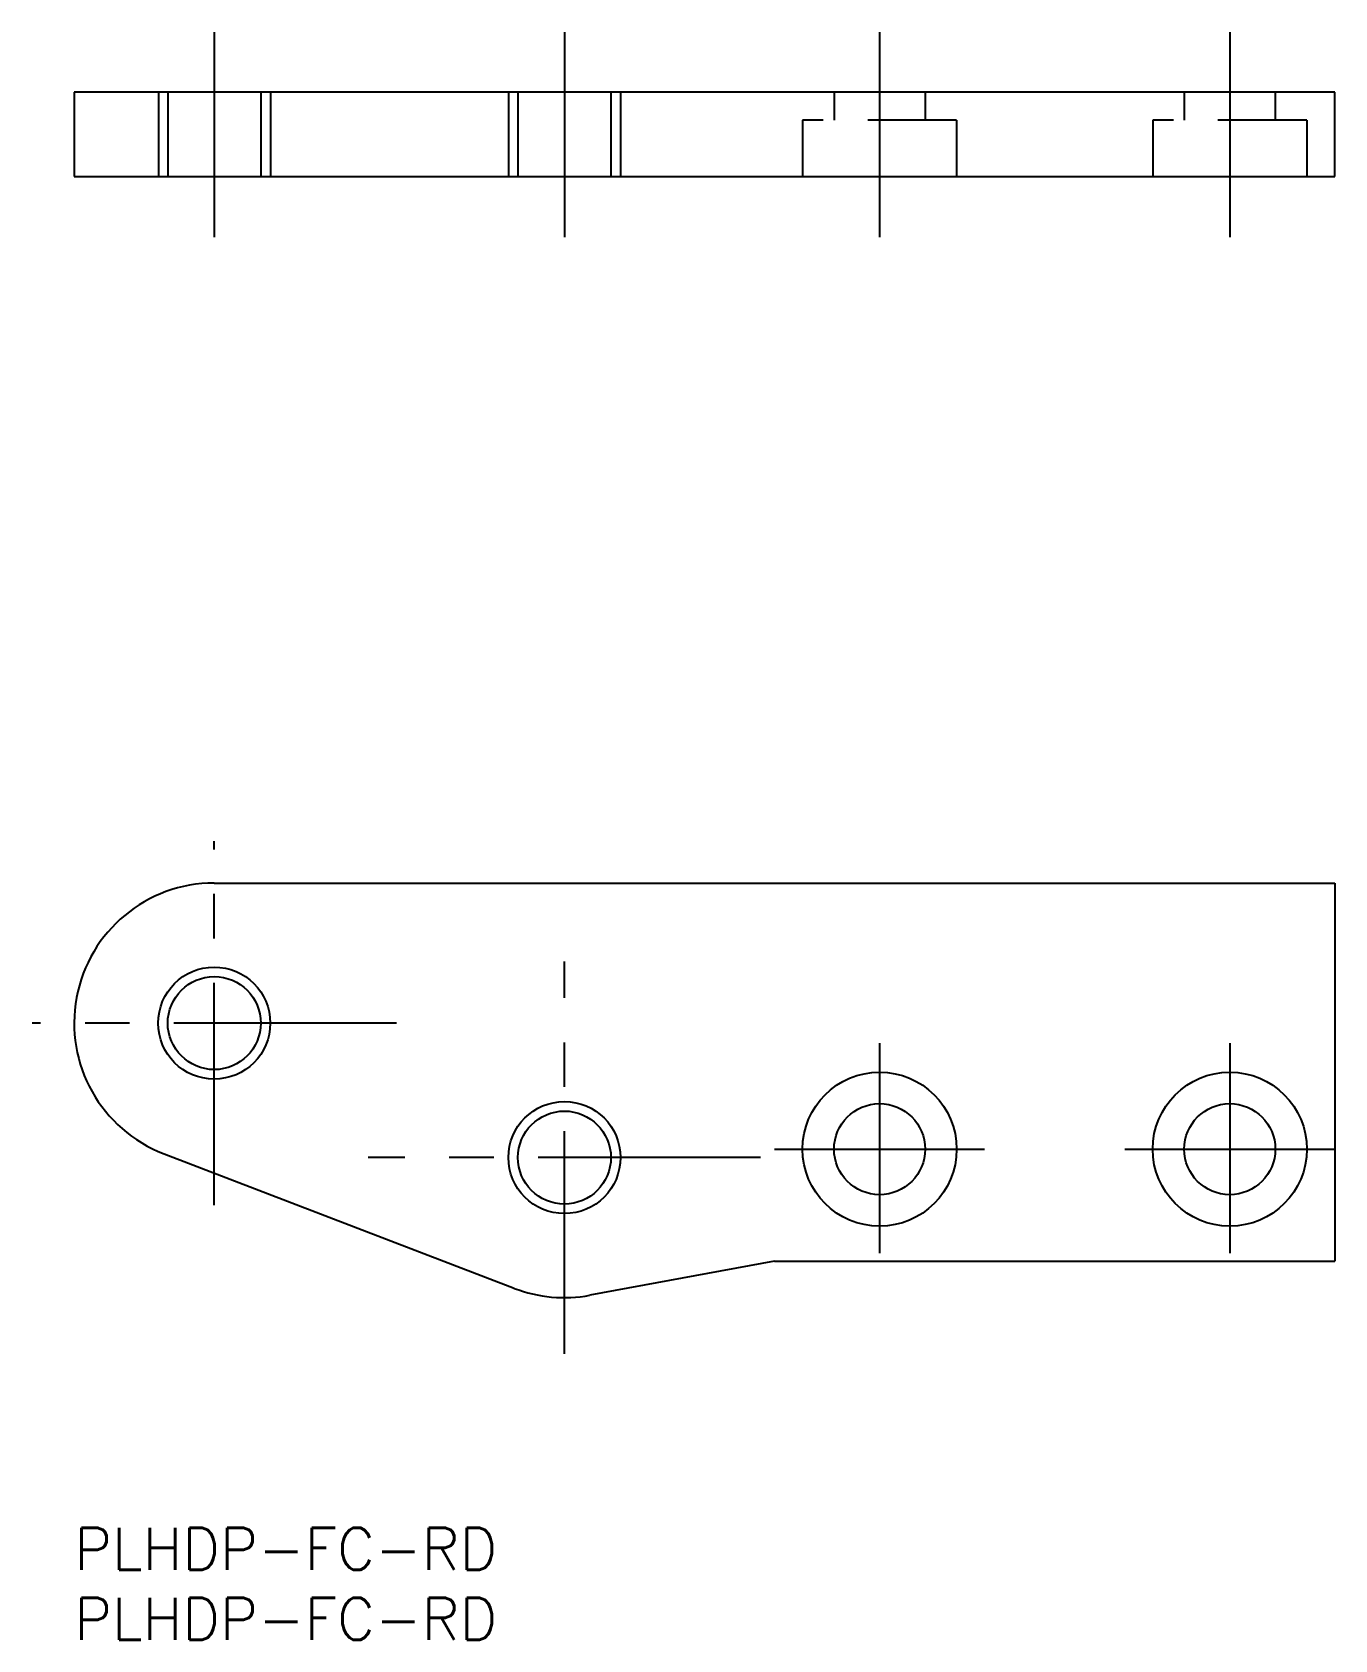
# Model space of a CAD drawing. Extents: x -3 to 90, y -8 to 107.
import ezdxf

# ---------------------------------------------------------------- set-up
doc = ezdxf.new("R2010")
doc.units = 0
doc.header["$LTSCALE"] = 0.5
doc.linetypes.add('CENTER', pattern=[50.8, 31.75, -6.35, 6.35, -6.35])
doc.linetypes.add('DASHED', pattern=[19.05, 12.7, -6.35])
doc.layers.get('0').update_dxf_attribs({"linetype": 'CONTINUOUS'})
doc.layers.add('CENTER', color=1, linetype='CENTER')
doc.styles.get("Standard").update_dxf_attribs({"font": 'txt.shx', "height": 3, "bigfont": 'bigfont.shx'})

# ---------------------------------------------------------------- blocks, each defined once
blk = doc.blocks.new('*U22')
at = {"color": 7, "linetype": 'CONTINUOUS'}
blk.add_text('PLHDP-FC-RD', height=3, dxfattribs=at).set_placement((0, -3))
blk = doc.blocks.new('*U23')
at = {"color": 7, "linetype": 'CONTINUOUS'}
blk.add_text('PLHDP-FC-RD', height=3, dxfattribs=at).set_placement((0, -8))

msp = doc.modelspace()

# ---------------------------------------------------------------- linework, layer by layer
at = {"color": 7, "linetype": 'CONTINUOUS'}
for p, q in [((90, 102.48), (0, 102.48)), ((0, 102.48), (0, 96.48)), ((90, 96.48), (90, 102.48)), ((0, 96.48), (90, 96.48)), ((10, 46.03), (90, 46.03)), ((90, 46.03), (90, 19.03)), ((6.42, 26.69), (31.42, 17.1)), ((50, 19.03), (36.82, 16.6)), ((50, 19.03), (90, 19.03))]:
    msp.add_line(p, q, dxfattribs=at)
at = {"color": 3, "linetype": 'DASHED'}
for p, q in [((6.02, 102.48), (6.02, 96.48)), ((6.68, 102.48), (6.68, 96.48)), ((13.32, 102.48), (13.32, 96.48)), ((14.02, 102.48), (14.02, 96.48)), ((31, 102.48), (31, 96.48)), ((31.68, 102.48), (31.68, 96.48)), ((38.32, 102.48), (38.32, 96.48)), ((39, 102.48), (39, 96.48)), ((54.25, 102.48), (54.25, 100.48)), ((60.75, 102.48), (60.75, 100.48)), ((79.25, 102.48), (79.25, 100.48)), ((85.75, 102.48), (85.75, 100.48)), ((52, 100.48), (52, 96.48)), ((63, 100.48), (52, 100.48)), ((63, 100.48), (63, 96.48)), ((77, 100.48), (77, 96.48)), ((88, 100.48), (77, 100.48)), ((88, 100.48), (88, 96.48))]:
    msp.add_line(p, q, dxfattribs=at)
at = {"color": 3, "linetype": 'CONTINUOUS'}
for centre in [(10, 36.03), (35, 26.43)]:
    msp.add_circle(centre, 4, dxfattribs=at)
at = {"color": 7, "linetype": 'CONTINUOUS'}
for centre, radius in [((10, 36.03), 3.32), ((57.5, 27.03), 5.5), ((82.5, 27.03), 5.5), ((57.5, 27.03), 3.25), ((82.5, 27.03), 3.25), ((35, 26.43), 3.32)]:
    msp.add_circle(centre, radius, dxfattribs=at)
for centre, start, end in [((10, 36.03), 90, 249.0092), ((35, 26.43), 248.9932, 280.4589)]:
    msp.add_arc(centre, 10, start, end, dxfattribs=at)
at = {"layer": 'CENTER', "color": 1, "linetype": 'CENTER'}
for p, q in [((10, 106.78), (10, 92.14)), ((35, 106.78), (35, 92.14)), ((57.5, 106.78), (57.5, 92.14)), ((82.5, 106.78), (82.5, 92.14)), ((10, 23.03), (10, 49.03)), ((35, 12.43), (35, 40.43)), ((23, 36.03), (-3, 36.03)), ((57.5, 34.6), (57.5, 19.6)), ((82.5, 34.6), (82.5, 19.6)), ((49, 26.43), (21, 26.43)), ((50, 27.03), (65, 27.03)), ((75, 27.03), (90, 27.03))]:
    msp.add_line(p, q, dxfattribs=at)

# ---------------------------------------------------------------- block references
at = {"color": 7, "linetype": 'CONTINUOUS'}
for name in ['*U22', '*U23']:
    msp.add_blockref(name, (0, 0), dxfattribs=at)

doc.saveas('drawing.dxf')
